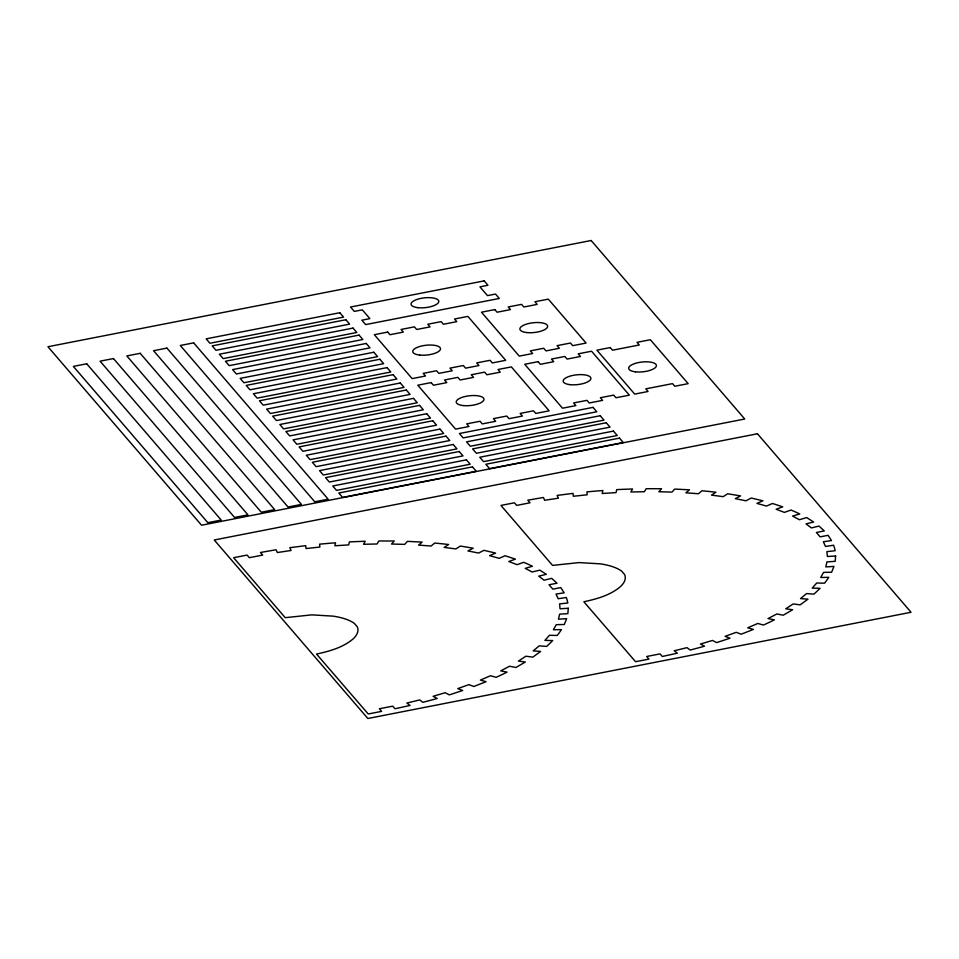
<?xml version="1.0" encoding="UTF-8"?>
<svg xmlns="http://www.w3.org/2000/svg" width="959" height="959" viewBox="0 0 959 959"><rect width="100%" height="100%" fill="white"/><g stroke="black" fill="none" stroke-linecap="round" stroke-linejoin="round"><path stroke-width="1.44" d="M568.279 608.258L567.86 613.628L559.648 614.156L558.45 619.19L566.649 618.663L564.3 624.501L556.244 624.669L553.379 629.763L561.435 629.607L559.181 632.916L557.203 635.481L549.411 635.278L544.928 640.384L552.72 640.588L546.666 646.414L539.246 645.851L533.204 650.873L540.624 651.437L532.832 657.143L525.892 656.22L518.399 661.087L525.328 662.01L515.906 667.488L509.565 666.229L500.706 670.868L507.047 672.139L502.372 674.429L496.139 677.33L490.481 675.735L480.399 680.099L486.069 681.681L473.83 686.5L468.915 684.606L457.767 688.61L462.67 690.492L450.982 694.34L449.28 694.867L445.204 692.71L433.132 696.306L437.208 698.464L433.672 699.459L422.871 702.324L419.682 699.926L406.868 703.055L410.056 705.452L394.964 708.761L392.722 706.16L379.356 708.773L381.598 711.374L368.232 713.987L316.518 654.05C329.345 651.293 342.675 647.649 352.936 639.066A60.944 21.446 -6.2 0 0 357.228 626.754L354.422 623.482A60.944 21.446 -6.2 0 0 333.205 616.146L311.735 614.863L285.231 617.68L233.624 557.706L247.098 555.081L249.34 557.682L262.706 555.069L260.464 552.468L276.084 549.771L277.355 552.54L291.08 550.478L289.81 547.697L305.717 545.659L305.993 548.548L319.874 547.062L319.599 544.161L327.594 543.441L335.578 542.794L334.859 545.779L348.692 544.892L349.412 541.907L352.385 541.763L365.223 541.248L363.521 544.268L377.115 543.993L378.805 540.972L394.221 541.008L391.56 544.029L404.71 544.376L407.359 541.356L422.152 542.099L418.568 545.084L431.082 546.031L434.667 543.058L441.703 543.741L448.608 544.508L444.161 547.397L455.861 548.944L460.308 546.055L461.95 546.306L473.207 548.188L467.956 550.934L478.661 553.067L483.911 550.31L495.587 553.079L489.617 555.669L499.171 558.342L505.141 555.752L515.427 559.133L508.809 561.506L517.081 564.683L523.698 562.31L528.169 564.24L532.425 566.242L525.268 568.363L532.137 572.008L539.761 570.149L546.342 574.309L538.742 576.155L544.101 580.207L551.701 578.349L556.975 583.216L549.039 584.762L552.828 589.15L560.751 587.603L564.168 592.83L556.028 594.053L558.162 598.728L566.301 597.505L567.189 600.25L567.812 603.019L559.577 603.894L560.044 608.785L568.279 608.258M835.613 555.98L835.181 561.351L826.97 561.878L825.771 566.913L833.97 566.385L831.633 572.223L823.565 572.391L820.7 577.486L828.768 577.33L826.502 580.639L824.524 583.204L816.732 583L812.249 588.107L820.053 588.311L813.987 594.136L806.567 593.573L800.537 598.596L807.957 599.159L800.154 604.853L793.225 603.942L785.721 608.809L792.649 609.732L783.227 615.21L776.886 613.952L768.027 618.591L774.381 619.862L769.693 622.151L763.472 625.04L757.802 623.458L747.72 627.809L753.39 629.404L741.151 634.223L736.248 632.329L725.088 636.332L729.991 638.214L718.315 642.062L716.601 642.59L712.537 640.432L700.466 644.028L704.529 646.186L700.993 647.181L690.192 650.046L687.016 647.649L674.201 650.777L677.378 653.175L662.297 656.483L660.056 653.882L646.69 656.495L648.931 659.097L635.565 661.71L583.851 601.761C596.678 599.015 610.008 595.371 620.257 586.788A60.944 21.446 -6.2 0 0 624.549 574.465L621.744 571.204A60.944 21.446 -6.2 0 0 600.538 563.868L579.068 562.585L552.552 565.402L500.946 505.429L514.432 502.792L516.673 505.405L530.039 502.792L527.798 500.178L543.405 497.481L544.676 500.262L558.402 498.189L557.131 495.419L573.038 493.37L573.314 496.271L587.208 494.784L586.92 491.883L594.916 491.152L602.899 490.517L602.18 493.501L616.026 492.614L616.733 489.629L619.706 489.474L632.544 488.97L630.842 491.991L644.436 491.715L646.138 488.694L661.542 488.73L658.881 491.751L672.031 492.099L674.692 489.078L689.473 489.821L685.901 492.806L698.404 493.753L701.988 490.78L709.025 491.464L715.941 492.231L711.494 495.12L723.182 496.666L727.629 493.777L729.272 494.029L740.54 495.899L735.289 498.656L745.982 500.79L751.233 498.033L762.908 500.802L756.939 503.391L766.493 506.064L772.474 503.475L782.748 506.855L776.131 509.229L784.402 512.406L791.019 510.032L795.49 511.962L799.746 513.964L792.59 516.086L799.458 519.73L806.615 517.596L807.55 518.136L813.664 522.032L806.063 523.878L811.434 527.929L819.022 526.071L824.296 530.938L816.373 532.485L820.149 536.872L828.073 535.326L831.489 540.552L823.349 541.775L825.495 546.45L833.623 545.227L834.51 547.961L835.133 550.742L826.898 551.617L827.377 556.508L835.613 555.98M591.152 240.505L47.95 346.738L201.546 525.232L744.747 419.011L591.152 240.505M484.187 280.879L350.514 307.024L354.303 311.411L362.322 309.853L369.874 318.628L361.855 320.198L365.631 324.598L499.303 298.453L495.515 294.065L487.496 295.624L479.944 286.849L487.963 285.279L484.187 280.879M339.798 312.718L206.137 338.851L209.913 343.25L343.574 317.105L339.798 312.718M86.718 363.785L73.352 366.398L207.851 522.691L221.217 520.078L86.718 363.785M113.462 358.558L100.084 361.171L234.583 517.464L247.949 514.851L113.462 358.558M140.194 353.32L126.828 355.933L261.316 512.238L274.682 509.625L140.194 353.32M166.926 348.093L153.56 350.706L288.048 507.011L301.414 504.398L166.926 348.093M193.658 342.866L180.292 345.48L314.78 501.785L328.146 499.171L193.658 342.866M345.839 319.743L212.179 345.875L215.967 350.275L349.627 324.13L345.839 319.743M353.032 328.086L219.359 354.219L223.147 358.618L356.808 332.473L353.032 328.086M359.074 335.111L225.413 361.255L229.189 365.643L362.85 339.51L359.074 335.111M494.832 309.589L481.466 312.202L519.263 356.125L532.629 353.511L530.351 350.874L543.717 348.261L545.995 350.898L559.361 348.285L557.083 345.648L570.449 343.034L572.727 345.672L586.093 343.058L548.296 299.136L534.93 301.749L537.196 304.387L523.83 307L521.564 304.363L508.198 306.976L510.464 309.613L497.098 312.226L494.832 309.589M387.7 332.078L374.334 334.691L412.13 378.613L425.496 376L423.219 373.363L436.585 370.749L438.862 373.387L452.228 370.773L449.951 368.136L463.317 365.523L465.594 368.16L478.961 365.547L476.683 362.91L490.049 360.296L492.327 362.934L505.693 360.32L467.896 316.398L454.53 319.011L456.796 321.649L443.43 324.262L441.164 321.625L427.798 324.238L430.064 326.875L416.697 329.488L414.432 326.851L401.066 329.464L403.331 332.102L389.965 334.715L387.7 332.078M366.254 343.454L232.593 369.599L236.37 373.986L370.03 347.853L366.254 343.454M373.818 352.241L240.146 378.385L243.934 382.773L377.594 356.628L373.818 352.241M379.86 359.265L246.199 385.41L249.975 389.798L383.636 363.665L379.86 359.265M387.04 367.609L253.38 393.753L257.156 398.141L390.816 372.008L387.04 367.609M393.094 374.645L259.421 400.778L263.21 405.178L396.87 379.033L393.094 374.645M400.275 382.989L266.602 409.121L270.39 413.521L404.051 387.376L400.275 382.989M431.154 382.593L417.788 385.206L455.585 429.129L468.951 426.515L466.685 423.878L480.051 421.265L482.317 423.902L495.683 421.289L493.417 418.651L506.784 416.038L509.049 418.675L522.415 416.05L520.15 413.425L533.516 410.812L535.781 413.437L549.147 410.824L511.363 366.901L497.997 369.515L500.262 372.152L486.896 374.765L484.631 372.14L471.253 374.753L473.53 377.378L460.164 379.992L457.887 377.367L444.52 379.98L446.798 382.617L433.432 385.23L431.154 382.593M538.095 361.675L524.729 364.288L562.513 408.21L575.88 405.597L573.614 402.96L586.98 400.347L589.246 402.984L602.612 400.371L600.346 397.733L613.712 395.12L615.978 397.757L629.344 395.144L591.559 351.222L578.193 353.835L580.459 356.472L567.093 359.086L564.827 356.448L551.461 359.062L553.727 361.699L540.361 364.312L538.095 361.675M610.272 347.566L596.906 350.179L634.702 394.101L648.068 391.488L645.791 388.851L672.523 383.624L674.8 386.261L688.166 383.648L650.37 339.726L637.004 342.339L639.269 344.976L612.537 350.203L610.272 347.566M406.316 390.013L272.656 416.158L276.432 420.545L410.092 394.401L406.316 390.013M413.497 398.357L279.836 424.501L283.612 428.889L417.273 402.756L413.497 398.357M419.551 405.381L285.878 431.526L289.666 435.913L423.327 409.781L419.551 405.381M426.731 413.737L293.058 439.869L296.846 444.269L430.507 418.124L426.731 413.737M432.773 420.761L299.112 446.894L302.888 451.293L436.549 425.149L432.773 420.761M439.953 429.105L306.293 455.249L310.069 459.637L443.729 433.492L439.953 429.105M446.007 436.129L312.334 462.274L316.122 466.661L449.783 440.529L446.007 436.129M593.034 407.383L459.373 433.516L463.149 437.915L596.81 411.771L593.034 407.383M453.187 444.473L319.515 470.617L323.303 475.005L456.963 448.872L453.187 444.473M600.214 415.726L466.553 441.859L470.33 446.259L603.99 420.114L600.214 415.726M459.229 451.509L325.569 477.642L329.345 482.041L463.005 455.897L459.229 451.509M606.256 422.751L472.595 448.896L476.371 453.283L610.044 427.139L606.256 422.751M466.41 459.852L332.749 485.985L336.525 490.385L470.186 464.24L466.41 459.852M613.436 431.094L479.776 457.239L483.552 461.627L617.224 435.494L613.436 431.094M472.463 466.877L338.791 493.022L342.579 497.409L476.239 471.265L472.463 466.877M619.49 438.119L485.829 464.264L489.605 468.651L623.266 442.519L619.49 438.119M757.454 433.768L214.253 539.989L367.848 718.495L911.05 612.262L757.454 433.768M635.469 371.828A13.965 4.915 -6.2 0 0 656.424 365.643A13.965 4.915 -6.2 0 0 635.709 363.257A13.965 4.915 -6.2 0 0 635.469 371.828M569.97 384.643A13.965 4.915 -6.2 0 0 590.924 378.445A13.965 4.915 -6.2 0 0 570.209 376.072A13.965 4.915 -6.2 0 0 569.97 384.643M463.125 405.561A13.965 4.915 -6.2 0 0 483.995 399.328A13.965 4.915 -6.2 0 0 463.197 397.002A13.965 4.915 -6.2 0 0 463.125 405.561M526.707 332.557A13.965 4.915 -6.2 0 0 547.661 326.36A13.965 4.915 -6.2 0 0 526.947 323.974A13.965 4.915 -6.2 0 0 526.707 332.557M417.848 307.659A13.965 4.915 -6.2 0 0 438.802 301.474A13.965 4.915 -6.2 0 0 418.088 299.088A13.965 4.915 -6.2 0 0 417.848 307.659M419.658 355.058A13.965 4.915 -6.2 0 0 440.529 348.812A13.965 4.915 -6.2 0 0 419.73 346.499A13.965 4.915 -6.2 0 0 419.658 355.058"/></g></svg>
